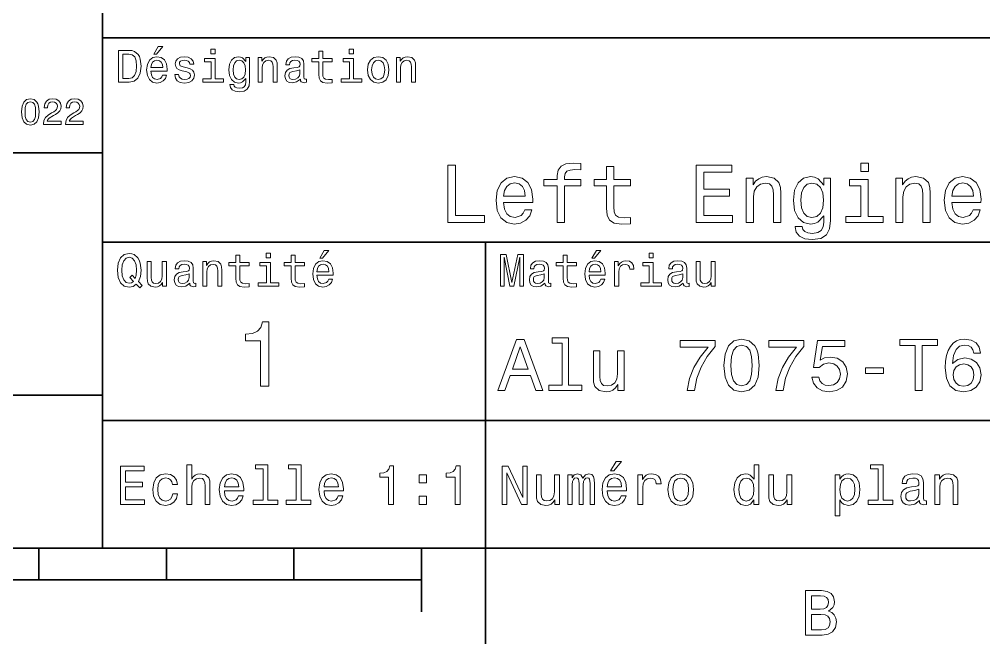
# Model space of a CAD drawing. Extents: x 0 to 420, y 0 to 297.
# Drawn here: x 278.5 to 354.1, y 2.5 to 51.5 of the extents above; entities that cross this region are included whole.
import ezdxf

# ---------------------------------------------------------------- set-up
doc = ezdxf.new("R2010")
doc.units = 0

msp = doc.modelspace()

# ---------------------------------------------------------------- linework, layer by layer
at = {"color": 7, "lineweight": 35}
for p, q in [((285, 10), (285, 70)), ((285, 50), (410, 50)), ((220, 41), (285, 41)), ((285, 34), (410, 34)), ((220, 22), (285, 22)), ((285, 20), (410, 20)), ((10, 10), (410, 10)), ((220, 10), (410, 10)), ((110, 7.5), (310, 7.5))]:
    msp.add_line(p, q, dxfattribs=at)
at = {"color": 7, "lineweight": 35, "ltscale": 0.35}
msp.add_line((315, 20), (315, 34), dxfattribs=at)
at = {"color": 7, "lineweight": 35, "ltscale": 0.25}
msp.add_line((315, 10), (315, 20), dxfattribs=at)
at = {"color": 7, "lineweight": 35, "ltscale": 0.0625}
for p, q in [((280, 10), (280, 7.5)), ((290, 10), (290, 7.5)), ((300, 10), (300, 7.5))]:
    msp.add_line(p, q, dxfattribs=at)
at = {"color": 7, "lineweight": 35, "ltscale": 0.125}
msp.add_line((310, 10), (310, 5), dxfattribs=at)
at = {"color": 7, "lineweight": 35, "ltscale": 0.1875}
msp.add_line((315, 10), (315, 2.5), dxfattribs=at)
at = {"color": 7, "lineweight": 13}
for points in [[(289.004333, 48.728386), (289.216858, 48.728386), (289.71759, 49.340778), (289.364563, 49.340778)], [(287.080688, 49.030979), (286.248566, 49.030979), (286.248566, 46.530979), (287.080688, 46.530979), (287.473328, 46.610229), (287.765137, 46.851585), (287.945251, 47.244236), (288.010101, 47.780979), (287.952454, 48.328529), (287.880402, 48.544666), (287.779541, 48.717579), (287.487762, 48.951729), (287.296844, 49.009365)], [(287.055481, 48.731987), (287.329254, 48.677952), (287.516571, 48.512245), (287.628235, 48.216858), (287.664276, 47.780979), (287.624634, 47.359509), (287.51297, 47.064121), (287.322052, 46.887608), (287.055481, 46.829971), (286.583588, 46.829971), (286.583588, 48.731987)], [(288.784576, 47.406338), (290.052582, 47.406338), (290.056183, 47.554035), (289.998566, 47.9683), (289.840057, 48.278099), (289.587891, 48.465416), (289.252869, 48.533859), (288.925079, 48.461815), (288.672913, 48.260086), (288.510803, 47.932278), (288.453156, 47.5), (288.507202, 47.056915), (288.669312, 46.732708), (288.917877, 46.530979), (289.242065, 46.462536), (289.523041, 46.509365), (289.753601, 46.631844), (289.922913, 46.826366), (290.020172, 47.085735), (289.706787, 47.085735), (289.641937, 46.941643), (289.548279, 46.833572), (289.281708, 46.747116), (289.076355, 46.786743), (288.921478, 46.912823), (288.820618, 47.118156), (288.784576, 47.395531)], [(291.623199, 47.658501), (291.317017, 47.730545), (291.090057, 47.8134), (291.014404, 47.982708), (291.036011, 48.101585), (291.111664, 48.188038), (291.234161, 48.242073), (291.410675, 48.263687), (291.579956, 48.242073), (291.713257, 48.177231), (291.799713, 48.079971), (291.835724, 47.950287), (292.145538, 47.950287), (292.145538, 47.957493), (292.091492, 48.191643), (291.943817, 48.375359), (291.713257, 48.490635), (291.410675, 48.533859), (291.104462, 48.490635), (290.881134, 48.371758), (290.740631, 48.195244), (290.697418, 47.971901), (290.729828, 47.755764), (290.830688, 47.604465), (290.996399, 47.496399), (291.237762, 47.42075), (291.59079, 47.334293), (291.806915, 47.244236), (291.864563, 47.172188), (291.886169, 47.064121), (291.85376, 46.930836), (291.767303, 46.829971), (291.626801, 46.765129), (291.439484, 46.743515), (291.241364, 46.765129), (291.09726, 46.840778), (291, 46.963257), (290.960388, 47.132565), (290.654175, 47.132565), (290.70462, 46.844379), (290.852295, 46.635445), (291.086456, 46.509365), (291.410675, 46.462536), (291.749268, 46.509365), (291.997833, 46.635445), (292.149139, 46.837173), (292.203156, 47.100143), (292.163544, 47.327087), (292.05188, 47.481987), (291.868164, 47.582851)], [(293.813416, 46.79755), (293.813416, 48.400574), (292.999268, 48.400574), (292.999268, 48.130402), (293.496399, 48.130402), (293.496399, 46.79755), (292.847992, 46.79755), (292.847992, 46.530979), (294.469025, 46.530979), (294.469025, 46.79755)], [(293.824219, 49.117435), (293.489197, 49.117435), (293.489197, 48.757202), (293.824219, 48.757202)], [(296.518738, 46.617435), (296.518738, 48.465416), (296.216125, 48.465416), (296.216125, 48.152016), (295.96759, 48.4366), (295.816284, 48.508644), (295.646973, 48.533859), (295.34079, 48.461815), (295.103027, 48.260086), (294.94812, 47.935879), (294.894104, 47.5), (294.94812, 47.060516), (295.103027, 46.736309), (295.34079, 46.530979), (295.646973, 46.462536), (295.819885, 46.487751), (295.963989, 46.552593), (296.216125, 46.826366), (296.216125, 46.552593), (296.187317, 46.336456), (296.108063, 46.181557), (295.956787, 46.091499), (295.729828, 46.059078), (295.531708, 46.080692), (295.391205, 46.134727), (295.30835, 46.228386), (295.283142, 46.354465), (294.976959, 46.354465), (294.976959, 46.340057), (295.023773, 46.109509), (295.167877, 45.9366), (295.398407, 45.824928), (295.711823, 45.785301), (296.086456, 45.839336), (296.335022, 45.990635), (296.475494, 46.253601)], [(297.181549, 46.530979), (297.498566, 46.530979), (297.498566, 47.647694), (297.530975, 47.903458), (297.635437, 48.090778), (297.797546, 48.206051), (298.013702, 48.249279), (298.186584, 48.213257), (298.294678, 48.115993), (298.348694, 47.953888), (298.366699, 47.737751), (298.366699, 46.530979), (298.683716, 46.530979), (298.683716, 47.802593), (298.669312, 48.058357), (298.604462, 48.270893), (298.391937, 48.465416), (298.060516, 48.533859), (297.876801, 48.508644), (297.721893, 48.440201), (297.588623, 48.324928), (297.484161, 48.170029), (297.484161, 48.465416), (297.181549, 48.465416)], [(300.499268, 46.783142), (300.499268, 46.772335), (300.517303, 46.649857), (300.57132, 46.5634), (300.798279, 46.494957), (300.974792, 46.523773), (300.974792, 46.76873), (300.899139, 46.757923), (300.798279, 46.804756), (300.780273, 46.948845), (300.780273, 47.950287), (300.73703, 48.206051), (300.610962, 48.386166), (300.391205, 48.494236), (300.081421, 48.533859), (299.778809, 48.490635), (299.555481, 48.368156), (299.414978, 48.177231), (299.368164, 47.925072), (299.368164, 47.903458), (299.65274, 47.903458), (299.677948, 48.054756), (299.757202, 48.162823), (299.886902, 48.227665), (300.070618, 48.25288), (300.247131, 48.234871), (300.373199, 48.180836), (300.448853, 48.087173), (300.47406, 47.957493), (300.459656, 47.806194), (300.402008, 47.730545), (300.257935, 47.694523), (299.987762, 47.665707), (299.677948, 47.600864), (299.458221, 47.485592), (299.328522, 47.305473), (299.28891, 47.038906), (299.324921, 46.801151), (299.436584, 46.624638), (299.616699, 46.512966), (299.865265, 46.473343), (300.200287, 46.548992)], [(301.943817, 48.130402), (301.943817, 47.161381), (301.965424, 46.84798), (302.066284, 46.631844), (302.268005, 46.505764), (302.610229, 46.462536), (302.984863, 46.480545), (302.984863, 46.754322), (302.71109, 46.732708), (302.462524, 46.761528), (302.329254, 46.851585), (302.271606, 47.00288), (302.260803, 47.215416), (302.260803, 48.130402), (302.984863, 48.130402), (302.984863, 48.400574), (302.260803, 48.400574), (302.260803, 48.966137), (301.943817, 48.966137), (301.943817, 48.400574), (301.39624, 48.400574), (301.39624, 48.130402)], [(304.656342, 46.79755), (304.656342, 48.400574), (303.842224, 48.400574), (303.842224, 48.130402), (304.339325, 48.130402), (304.339325, 46.79755), (303.690918, 46.79755), (303.690918, 46.530979), (305.311951, 46.530979), (305.311951, 46.79755)], [(304.667145, 49.117435), (304.332123, 49.117435), (304.332123, 48.757202), (304.667145, 48.757202)], [(305.762238, 47.496399), (305.819885, 47.056915), (305.985596, 46.732708), (306.248566, 46.530979), (306.601593, 46.462536), (306.951019, 46.530979), (307.213989, 46.729107), (307.3797, 47.053314), (307.440918, 47.496399), (307.3797, 47.935879), (307.213989, 48.263687), (306.951019, 48.461815), (306.601593, 48.533859), (306.248566, 48.461815), (305.985596, 48.260086), (305.819885, 47.935879)], [(308.024506, 46.530979), (308.341492, 46.530979), (308.341492, 47.647694), (308.373932, 47.903458), (308.478394, 48.090778), (308.640503, 48.206051), (308.856628, 48.249279), (309.029541, 48.213257), (309.137604, 48.115993), (309.19165, 47.953888), (309.209656, 47.737751), (309.209656, 46.530979), (309.526672, 46.530979), (309.526672, 47.802593), (309.512238, 48.058357), (309.447418, 48.270893), (309.234863, 48.465416), (308.903473, 48.533859), (308.719727, 48.508644), (308.56485, 48.440201), (308.431549, 48.324928), (308.327087, 48.170029), (308.327087, 48.465416), (308.024506, 48.465416)], [(288.784576, 47.672909), (288.824219, 47.921471), (288.921478, 48.105186), (289.069153, 48.216858), (289.263702, 48.256485), (289.45462, 48.216858), (289.602295, 48.105186), (289.692352, 47.921471), (289.724792, 47.672909)], [(295.221893, 47.5), (295.254333, 47.820606), (295.351593, 48.058357), (295.502869, 48.198845), (295.70462, 48.249279), (295.917145, 48.198845), (296.075653, 48.058357), (296.172913, 47.820606), (296.208923, 47.5), (296.172913, 47.172188), (296.075653, 46.938038), (295.917145, 46.793949), (295.70462, 46.747116), (295.502869, 46.793949), (295.351593, 46.938038), (295.254333, 47.175793)], [(306.086456, 47.5), (306.118866, 47.824207), (306.219727, 48.058357), (306.381836, 48.20245), (306.601593, 48.25288), (306.817719, 48.20245), (306.979828, 48.061958), (307.080688, 47.824207), (307.11673, 47.5), (307.080688, 47.172188), (306.979828, 46.934437), (306.817719, 46.790344), (306.601593, 46.743515), (306.381836, 46.790344), (306.219727, 46.934437), (306.118866, 47.172188)], [(300.463257, 47.208214), (300.420044, 47.020893), (300.304749, 46.876801), (300.131836, 46.783142), (299.919312, 46.750721), (299.78241, 46.76873), (299.68515, 46.826366), (299.623932, 46.927231), (299.605896, 47.067722), (299.620331, 47.193802), (299.677948, 47.283859), (299.908508, 47.384727), (300.200287, 47.427952), (300.463257, 47.514408)], [(278.64267, 44.201729), (278.685883, 43.749279), (278.82132, 43.426514), (279.037476, 43.230549), (279.337189, 43.167149), (279.634003, 43.230549), (279.850159, 43.426514), (279.982727, 43.749279), (280.028809, 44.201729), (279.982727, 44.651299), (279.927948, 44.829971), (279.850159, 44.976948), (279.634003, 45.172913), (279.337189, 45.239193), (279.037476, 45.172913), (278.82132, 44.974064), (278.685883, 44.651299)], [(278.919312, 44.201729), (278.942383, 44.550434), (279.014404, 44.801155), (279.144104, 44.948128), (279.337189, 45), (279.527374, 44.948128), (279.657074, 44.801155), (279.729126, 44.550434), (279.752167, 44.201729), (279.729126, 43.850143), (279.657074, 43.599426), (279.527374, 43.45245), (279.337189, 43.403458), (279.144104, 43.45245), (279.014404, 43.599426), (278.942383, 43.850143)], [(280.368866, 43.224785), (281.74353, 43.224785), (281.74353, 43.472622), (280.657074, 43.472622), (280.71759, 43.60807), (280.82132, 43.720463), (281.141205, 43.925072), (281.311249, 44.011528), (281.501434, 44.135448), (281.636902, 44.279541), (281.714691, 44.44957), (281.74353, 44.642651), (281.694519, 44.884727), (281.559082, 45.074928), (281.351593, 45.195965), (281.083588, 45.239193), (280.806915, 45.190201), (280.596558, 45.054756), (280.46109, 44.838619), (280.414978, 44.553314), (280.414978, 44.51297), (280.677246, 44.51297), (280.677246, 44.536022), (280.703186, 44.731991), (280.780975, 44.876083), (280.904907, 44.9683), (281.069153, 45), (281.236328, 44.971184), (281.360229, 44.899136), (281.440918, 44.786743), (281.469757, 44.645535), (281.449585, 44.51297), (281.394806, 44.400578), (281.302612, 44.302593), (281.175781, 44.216141), (281.005768, 44.12392), (280.723358, 43.945248), (280.524506, 43.755043), (280.406342, 43.524498), (280.368866, 43.233429)], [(282.10376, 43.224785), (283.478394, 43.224785), (283.478394, 43.472622), (282.391937, 43.472622), (282.452454, 43.60807), (282.556213, 43.720463), (282.876099, 43.925072), (283.046112, 44.011528), (283.236328, 44.135448), (283.371765, 44.279541), (283.449585, 44.44957), (283.478394, 44.642651), (283.429382, 44.884727), (283.293945, 45.074928), (283.086456, 45.195965), (282.818451, 45.239193), (282.541779, 45.190201), (282.331421, 45.054756), (282.195984, 44.838619), (282.149872, 44.553314), (282.149872, 44.51297), (282.412109, 44.51297), (282.412109, 44.536022), (282.438049, 44.731991), (282.515869, 44.876083), (282.639771, 44.9683), (282.804047, 45), (282.971191, 44.971184), (283.095093, 44.899136), (283.175781, 44.786743), (283.20462, 44.645535), (283.184448, 44.51297), (283.1297, 44.400578), (283.037476, 44.302593), (282.910675, 44.216141), (282.740631, 44.12392), (282.458221, 43.945248), (282.259369, 43.755043), (282.141205, 43.524498), (282.10376, 43.233429)], [(320.624634, 38.409222), (320.624634, 35.530258), (321.195251, 35.530258), (321.195251, 38.409222), (322.492065, 38.409222), (322.492065, 38.895531), (321.195251, 38.895531), (321.195251, 39.109509), (321.240631, 39.368874), (321.389771, 39.543945), (321.642639, 39.647694), (322.005768, 39.6866), (322.492065, 39.66066), (322.492065, 40.153458), (321.876068, 40.185879), (321.318451, 40.127522), (320.929382, 39.95245), (320.695953, 39.647694), (320.624634, 39.213257), (320.624634, 38.895531), (319.580688, 38.895531), (319.580688, 38.409222)], [(345.018005, 40.185879), (344.414978, 40.185879), (344.414978, 39.537464), (345.018005, 39.537464)], [(312.052582, 35.530258), (314.944519, 35.530258), (314.944519, 36.074928), (312.649139, 36.074928), (312.649139, 40.030258), (312.052582, 40.030258)], [(324.502167, 38.409222), (324.502167, 36.664986), (324.541077, 36.100864), (324.722626, 35.711815), (325.085724, 35.484871), (325.701721, 35.407059), (326.376068, 35.43948), (326.376068, 35.932274), (325.88327, 35.893372), (325.435883, 35.945244), (325.195953, 36.107349), (325.092224, 36.379681), (325.072754, 36.762245), (325.072754, 38.409222), (326.376068, 38.409222), (326.376068, 38.895531), (325.072754, 38.895531), (325.072754, 39.913544), (324.502167, 39.913544), (324.502167, 38.895531), (323.516571, 38.895531), (323.516571, 38.409222)], [(331.524506, 35.530258), (334.377533, 35.530258), (334.377533, 36.074928), (332.121033, 36.074928), (332.121033, 37.598701), (334.131134, 37.598701), (334.131134, 38.136887), (332.121033, 38.136887), (332.121033, 39.485588), (334.325653, 39.485588), (334.325653, 40.030258), (331.524506, 40.030258)], [(316.429382, 37.105907), (318.711823, 37.105907), (318.718292, 37.371758), (318.614563, 38.117435), (318.329254, 38.675072), (317.875366, 39.012245), (317.272339, 39.135445), (316.682281, 39.005764), (316.228394, 38.642651), (315.936584, 38.052593), (315.832855, 37.274494), (315.930115, 36.476944), (316.221893, 35.893372), (316.669312, 35.530258), (317.252869, 35.407059), (317.758636, 35.491352), (318.173615, 35.711815), (318.478394, 36.061958), (318.653442, 36.528816), (318.089325, 36.528816), (317.972626, 36.269451), (317.804047, 36.074928), (317.324219, 35.919308), (316.95462, 35.990631), (316.675781, 36.217579), (316.494232, 36.587173), (316.429382, 37.086452)], [(316.429382, 37.585735), (316.500732, 38.033138), (316.675781, 38.363831), (316.94165, 38.564842), (317.291779, 38.636166), (317.635437, 38.564842), (317.901306, 38.363831), (318.063385, 38.033138), (318.121765, 37.585735)], [(335.447418, 35.530258), (336.018005, 35.530258), (336.018005, 37.540344), (336.076355, 38.000721), (336.264404, 38.337894), (336.556183, 38.545387), (336.945251, 38.623199), (337.25647, 38.558357), (337.451019, 38.383286), (337.548279, 38.091499), (337.580688, 37.70245), (337.580688, 35.530258), (338.151306, 35.530258), (338.151306, 37.819164), (338.125366, 38.279537), (338.008636, 38.662102), (337.626068, 39.012245), (337.029541, 39.135445), (336.698853, 39.090057), (336.420013, 38.966858), (336.180115, 38.759365), (335.992065, 38.480545), (335.992065, 39.012245), (335.447418, 39.012245)], [(342.061249, 35.685879), (342.061249, 39.012245), (341.516571, 39.012245), (341.516571, 38.448124), (341.069153, 38.960373), (340.796814, 39.090057), (340.492065, 39.135445), (339.940918, 39.005764), (339.51297, 38.642651), (339.234161, 38.059078), (339.136871, 37.274494), (339.234161, 36.483429), (339.51297, 35.899857), (339.940918, 35.530258), (340.492065, 35.407059), (340.803314, 35.45245), (341.062683, 35.569164), (341.516571, 36.061958), (341.516571, 35.569164), (341.464691, 35.180115), (341.322052, 34.901295), (341.049713, 34.739193), (340.641205, 34.680836), (340.284576, 34.719738), (340.031708, 34.817001), (339.882568, 34.985588), (339.837158, 35.212536), (339.286011, 35.212536), (339.286011, 35.1866), (339.3703, 34.771614), (339.629669, 34.460373), (340.044678, 34.259365), (340.608795, 34.188038), (341.283142, 34.285301), (341.73053, 34.557636), (341.983429, 35.030979)], [(339.726929, 37.274494), (339.785309, 37.851585), (339.960388, 38.279537), (340.232697, 38.532421), (340.595825, 38.623199), (340.978394, 38.532421), (341.263672, 38.279537), (341.438751, 37.851585), (341.503601, 37.274494), (341.438751, 36.684437), (341.263672, 36.262966), (340.978394, 36.003601), (340.595825, 35.919308), (340.232697, 36.003601), (339.960388, 36.262966), (339.785309, 36.690922)], [(344.998566, 36.010086), (344.998566, 38.895531), (343.533142, 38.895531), (343.533142, 38.409222), (344.427948, 38.409222), (344.427948, 36.010086), (343.260803, 36.010086), (343.260803, 35.530258), (346.17868, 35.530258), (346.17868, 36.010086)], [(347.157776, 35.530258), (347.728394, 35.530258), (347.728394, 37.540344), (347.786743, 38.000721), (347.974792, 38.337894), (348.266571, 38.545387), (348.655609, 38.623199), (348.966858, 38.558357), (349.161377, 38.383286), (349.258636, 38.091499), (349.291077, 37.70245), (349.291077, 35.530258), (349.861664, 35.530258), (349.861664, 37.819164), (349.835724, 38.279537), (349.719025, 38.662102), (349.336456, 39.012245), (348.739899, 39.135445), (348.40921, 39.090057), (348.130402, 38.966858), (347.890503, 38.759365), (347.702454, 38.480545), (347.702454, 39.012245), (347.157776, 39.012245)], [(351.560516, 37.105907), (353.842926, 37.105907), (353.849426, 37.371758), (353.745667, 38.117435), (353.460358, 38.675072), (353.00647, 39.012245), (352.403442, 39.135445), (351.813385, 39.005764), (351.359497, 38.642651), (351.067719, 38.052593), (350.963989, 37.274494), (351.061218, 36.476944), (351.353027, 35.893372), (351.800415, 35.530258), (352.384003, 35.407059), (352.889771, 35.491352), (353.304749, 35.711815), (353.609497, 36.061958), (353.784576, 36.528816), (353.220459, 36.528816), (353.103729, 36.269451), (352.93515, 36.074928), (352.455322, 35.919308), (352.085724, 35.990631), (351.806915, 36.217579), (351.625366, 36.587173), (351.560516, 37.086452)], [(351.560516, 37.585735), (351.631836, 38.033138), (351.806915, 38.363831), (352.072754, 38.564842), (352.422913, 38.636166), (352.766571, 38.564842), (353.03241, 38.363831), (353.194519, 38.033138), (353.252869, 37.585735)], [(302.015839, 32.728386), (302.228394, 32.728386), (302.729095, 33.340778), (302.376068, 33.340778)], [(323.341492, 32.728386), (323.554047, 32.728386), (324.054749, 33.340778), (323.701721, 33.340778)], [(287.642639, 30.685879), (287.916412, 30.401297), (288.107361, 30.592218), (287.811951, 30.894812), (287.963257, 31.305475), (288.010101, 31.780979), (287.94165, 32.339336), (287.862396, 32.56628), (287.757935, 32.753601), (287.462524, 33.009365), (287.28241, 33.074207), (287.08429, 33.099422), (286.702454, 33.009365), (286.410675, 32.757202), (286.223358, 32.342937), (286.158508, 31.780979), (286.223358, 31.219019), (286.407074, 30.804754), (286.698853, 30.54899), (287.08429, 30.462536), (287.397705, 30.520172)], [(287.41571, 30.916426), (287.260803, 30.801151), (287.08429, 30.765129), (286.850159, 30.829971), (286.666412, 31.024494), (286.543945, 31.341497), (286.504333, 31.780979), (286.543945, 32.216858), (286.662811, 32.537464), (286.846527, 32.731987), (287.08429, 32.80043), (287.318451, 32.731987), (287.502167, 32.533859), (287.621033, 32.213257), (287.664276, 31.780979), (287.631836, 31.40634), (287.563416, 31.150576), (287.329254, 31.395533), (287.134735, 31.211815)], [(291.824921, 30.78314), (291.824921, 30.772333), (291.842926, 30.649855), (291.896973, 30.5634), (292.123932, 30.494957), (292.300446, 30.523775), (292.300446, 30.768732), (292.224792, 30.757925), (292.123932, 30.804754), (292.105896, 30.948847), (292.105896, 31.950287), (292.062683, 32.206051), (291.936584, 32.386166), (291.716858, 32.494236), (291.407074, 32.533859), (291.104462, 32.490635), (290.881134, 32.368156), (290.740631, 32.177231), (290.693817, 31.925072), (290.693817, 31.903458), (290.978394, 31.903458), (291.003601, 32.054756), (291.082855, 32.162823), (291.212524, 32.227665), (291.39624, 32.25288), (291.572754, 32.234871), (291.698853, 32.180836), (291.774506, 32.087173), (291.799713, 31.957493), (291.785309, 31.806194), (291.727661, 31.730547), (291.583588, 31.694523), (291.313416, 31.665705), (291.003601, 31.600864), (290.783875, 31.48559), (290.654175, 31.305475), (290.614563, 31.038904), (290.650574, 30.801151), (290.762238, 30.62464), (290.942352, 30.512968), (291.190918, 30.473343), (291.52594, 30.54899)], [(292.844391, 30.530979), (293.161377, 30.530979), (293.161377, 31.647694), (293.193817, 31.903458), (293.298279, 32.090778), (293.460388, 32.206051), (293.676514, 32.249279), (293.849426, 32.213257), (293.957489, 32.115993), (294.011536, 31.95389), (294.029541, 31.737751), (294.029541, 30.530979), (294.346558, 30.530979), (294.346558, 31.802593), (294.332123, 32.058357), (294.267303, 32.270893), (294.054749, 32.465416), (293.723358, 32.533859), (293.539612, 32.508644), (293.384735, 32.440201), (293.251434, 32.324928), (293.146973, 32.170029), (293.146973, 32.465416), (292.844391, 32.465416)], [(295.438049, 32.130402), (295.438049, 31.161383), (295.459656, 30.847982), (295.560516, 30.631844), (295.762238, 30.505762), (296.104462, 30.462536), (296.479095, 30.480547), (296.479095, 30.754322), (296.205322, 30.732708), (295.956787, 30.761526), (295.823486, 30.851583), (295.765839, 31.002882), (295.755035, 31.215418), (295.755035, 32.130402), (296.479095, 32.130402), (296.479095, 32.400574), (295.755035, 32.400574), (295.755035, 32.966137), (295.438049, 32.966137), (295.438049, 32.400574), (294.890503, 32.400574), (294.890503, 32.130402)], [(298.161377, 33.117435), (297.826355, 33.117435), (297.826355, 32.757202), (298.161377, 32.757202)], [(299.775208, 32.130402), (299.775208, 31.161383), (299.796814, 30.847982), (299.897705, 30.631844), (300.099426, 30.505762), (300.44165, 30.462536), (300.816284, 30.480547), (300.816284, 30.754322), (300.542511, 30.732708), (300.293945, 30.761526), (300.160675, 30.851583), (300.103027, 31.002882), (300.092224, 31.215418), (300.092224, 32.130402), (300.816284, 32.130402), (300.816284, 32.400574), (300.092224, 32.400574), (300.092224, 32.966137), (299.775208, 32.966137), (299.775208, 32.400574), (299.227661, 32.400574), (299.227661, 32.130402)], [(301.796112, 31.40634), (303.064117, 31.40634), (303.067719, 31.554033), (303.010071, 31.9683), (302.851593, 32.278099), (302.599426, 32.465416), (302.264404, 32.533859), (301.936584, 32.461815), (301.684448, 32.260086), (301.522339, 31.932276), (301.464691, 31.5), (301.518738, 31.056915), (301.680847, 30.732708), (301.929382, 30.530979), (302.253601, 30.462536), (302.534576, 30.509365), (302.765137, 30.631844), (302.934448, 30.826368), (303.031708, 31.085733), (302.718292, 31.085733), (302.653442, 30.941643), (302.559784, 30.833572), (302.293213, 30.747118), (302.087891, 30.786743), (301.932983, 30.912823), (301.832123, 31.118155), (301.796112, 31.395533)], [(316.183716, 30.530979), (316.46109, 30.530979), (316.46109, 32.80043), (316.929382, 30.530979), (317.239197, 30.530979), (317.703888, 32.80043), (317.703888, 30.530979), (317.984863, 30.530979), (317.984863, 33.030979), (317.54538, 33.030979), (317.08429, 30.826368), (316.626801, 33.030979), (316.183716, 33.030979)], [(319.656342, 30.78314), (319.656342, 30.772333), (319.674347, 30.649855), (319.728394, 30.5634), (319.955322, 30.494957), (320.131836, 30.523775), (320.131836, 30.768732), (320.056183, 30.757925), (319.955322, 30.804754), (319.937317, 30.948847), (319.937317, 31.950287), (319.894104, 32.206051), (319.768005, 32.386166), (319.548279, 32.494236), (319.238464, 32.533859), (318.935883, 32.490635), (318.712524, 32.368156), (318.572052, 32.177231), (318.525208, 31.925072), (318.525208, 31.903458), (318.809784, 31.903458), (318.835022, 32.054756), (318.914276, 32.162823), (319.043945, 32.227665), (319.227661, 32.25288), (319.404175, 32.234871), (319.530273, 32.180836), (319.605896, 32.087173), (319.631134, 31.957493), (319.61673, 31.806194), (319.559082, 31.730547), (319.414978, 31.694523), (319.144806, 31.665705), (318.835022, 31.600864), (318.615265, 31.48559), (318.485596, 31.305475), (318.445953, 31.038904), (318.481995, 30.801151), (318.593658, 30.62464), (318.773773, 30.512968), (319.022339, 30.473343), (319.357361, 30.54899)], [(321.100861, 32.130402), (321.100861, 31.161383), (321.122467, 30.847982), (321.223328, 30.631844), (321.425079, 30.505762), (321.767303, 30.462536), (322.141937, 30.480547), (322.141937, 30.754322), (321.868164, 30.732708), (321.619598, 30.761526), (321.486298, 30.851583), (321.42868, 31.002882), (321.417877, 31.215418), (321.417877, 32.130402), (322.141937, 32.130402), (322.141937, 32.400574), (321.417877, 32.400574), (321.417877, 32.966137), (321.100861, 32.966137), (321.100861, 32.400574), (320.553314, 32.400574), (320.553314, 32.130402)], [(323.121765, 31.40634), (324.389771, 31.40634), (324.393372, 31.554033), (324.335724, 31.9683), (324.177246, 32.278099), (323.925079, 32.465416), (323.590057, 32.533859), (323.262238, 32.461815), (323.010101, 32.260086), (322.847992, 31.932276), (322.790344, 31.5), (322.844391, 31.056915), (323.00647, 30.732708), (323.255035, 30.530979), (323.579254, 30.462536), (323.860229, 30.509365), (324.09079, 30.631844), (324.260101, 30.826368), (324.357361, 31.085733), (324.043945, 31.085733), (323.979095, 30.941643), (323.885437, 30.833572), (323.618866, 30.747118), (323.413544, 30.786743), (323.258636, 30.912823), (323.157776, 31.118155), (323.121765, 31.395533)], [(325.131836, 30.530979), (325.448853, 30.530979), (325.448853, 31.636887), (325.481262, 31.903458), (325.578522, 32.094379), (325.73703, 32.209652), (325.949554, 32.249279), (326.108063, 32.224064), (326.226959, 32.152016), (326.298981, 32.029537), (326.324219, 31.863832), (326.644806, 31.863832), (326.601593, 32.155621), (326.482697, 32.364552), (326.284576, 32.490635), (326.014404, 32.533859), (325.830688, 32.505043), (325.67218, 32.432995), (325.531708, 32.310516), (325.420044, 32.144814), (325.420044, 32.465416), (325.131836, 32.465416)], [(328.161377, 33.117435), (327.826355, 33.117435), (327.826355, 32.757202), (328.161377, 32.757202)], [(330.499268, 30.78314), (330.499268, 30.772333), (330.517303, 30.649855), (330.57132, 30.5634), (330.798279, 30.494957), (330.974792, 30.523775), (330.974792, 30.768732), (330.899139, 30.757925), (330.798279, 30.804754), (330.780273, 30.948847), (330.780273, 31.950287), (330.73703, 32.206051), (330.610962, 32.386166), (330.391205, 32.494236), (330.081421, 32.533859), (329.778809, 32.490635), (329.555481, 32.368156), (329.414978, 32.177231), (329.368164, 31.925072), (329.368164, 31.903458), (329.65274, 31.903458), (329.677948, 32.054756), (329.757202, 32.162823), (329.886902, 32.227665), (330.070618, 32.25288), (330.247131, 32.234871), (330.373199, 32.180836), (330.448853, 32.087173), (330.47406, 31.957493), (330.459656, 31.806194), (330.402008, 31.730547), (330.257935, 31.694523), (329.987762, 31.665705), (329.677948, 31.600864), (329.458221, 31.48559), (329.328522, 31.305475), (329.28891, 31.038904), (329.324921, 30.801151), (329.436584, 30.62464), (329.616699, 30.512968), (329.865265, 30.473343), (330.200287, 30.54899)], [(289.998566, 32.465416), (289.681549, 32.465416), (289.681549, 31.348703), (289.645538, 31.089336), (289.541077, 30.902016), (289.378967, 30.786743), (289.166412, 30.750719), (288.997131, 30.779539), (288.889038, 30.865993), (288.82782, 31.013687), (288.813416, 31.222622), (288.813416, 32.465416), (288.496399, 32.465416), (288.496399, 31.193804), (288.507202, 30.93804), (288.575653, 30.725504), (288.784576, 30.530979), (289.119598, 30.462536), (289.299713, 30.487751), (289.45462, 30.552593), (289.587891, 30.664265), (289.695953, 30.826368), (289.695953, 30.530979), (289.998566, 30.530979)], [(298.150574, 30.79755), (298.150574, 32.400574), (297.336456, 32.400574), (297.336456, 32.130402), (297.833588, 32.130402), (297.833588, 30.79755), (297.18515, 30.79755), (297.18515, 30.530979), (298.806183, 30.530979), (298.806183, 30.79755)], [(301.796112, 31.672911), (301.835724, 31.921469), (301.932983, 32.105186), (302.080688, 32.216858), (302.275208, 32.256485), (302.466125, 32.216858), (302.613831, 32.105186), (302.703888, 31.921469), (302.736298, 31.672911)], [(323.121765, 31.672911), (323.161377, 31.921469), (323.258636, 32.105186), (323.406342, 32.216858), (323.600861, 32.256485), (323.791779, 32.216858), (323.939484, 32.105186), (324.029541, 31.921469), (324.061951, 31.672911)], [(328.150574, 30.79755), (328.150574, 32.400574), (327.336456, 32.400574), (327.336456, 32.130402), (327.833588, 32.130402), (327.833588, 30.79755), (327.18515, 30.79755), (327.18515, 30.530979), (328.806183, 30.530979), (328.806183, 30.79755)], [(333.010071, 32.465416), (332.693085, 32.465416), (332.693085, 31.348703), (332.657074, 31.089336), (332.552582, 30.902016), (332.390503, 30.786743), (332.177948, 30.750719), (332.008636, 30.779539), (331.900574, 30.865993), (331.839325, 31.013687), (331.824921, 31.222622), (331.824921, 32.465416), (331.507935, 32.465416), (331.507935, 31.193804), (331.518738, 30.93804), (331.587189, 30.725504), (331.796112, 30.530979), (332.131134, 30.462536), (332.311249, 30.487751), (332.466125, 30.552593), (332.599426, 30.664265), (332.707489, 30.826368), (332.707489, 30.530979), (333.010071, 30.530979)], [(291.78891, 31.208212), (291.745667, 31.020893), (291.630402, 30.876801), (291.457489, 30.78314), (291.244965, 30.750719), (291.108063, 30.768732), (291.010803, 30.826368), (290.949554, 30.927233), (290.931549, 31.067722), (290.945953, 31.193804), (291.003601, 31.283861), (291.234161, 31.384726), (291.52594, 31.427954), (291.78891, 31.514408)], [(319.620331, 31.208212), (319.577087, 31.020893), (319.461823, 30.876801), (319.28891, 30.78314), (319.076355, 30.750719), (318.939484, 30.768732), (318.842224, 30.826368), (318.780975, 30.927233), (318.76297, 31.067722), (318.777374, 31.193804), (318.835022, 31.283861), (319.065552, 31.384726), (319.357361, 31.427954), (319.620331, 31.514408)], [(330.463257, 31.208212), (330.420044, 31.020893), (330.304749, 30.876801), (330.131836, 30.78314), (329.919312, 30.750719), (329.78241, 30.768732), (329.68515, 30.826368), (329.623932, 30.927233), (329.605896, 31.067722), (329.620331, 31.193804), (329.677948, 31.283861), (329.908508, 31.384726), (330.200287, 31.427954), (330.463257, 31.514408)], [(297.370331, 22.700289), (298.02594, 22.700289), (298.02594, 27.736313), (297.536041, 27.736313), (297.406342, 27.296831), (297.146973, 27.001442), (296.750732, 26.828531), (296.203186, 26.770893), (296.203186, 26.259367), (297.370331, 26.259367)], [(321.020172, 26.072046), (321.020172, 22.786745), (319.976959, 22.786745), (319.976959, 22.360231), (322.56485, 22.360231), (322.56485, 22.786745), (321.527374, 22.786745), (321.527374, 26.49856), (320.224792, 26.49856), (320.224792, 26.072046)], [(315.982697, 22.360231), (316.51297, 22.360231), (316.933716, 23.536024), (318.530273, 23.536024), (318.951019, 22.360231), (319.492798, 22.360231), (318.028809, 26.365995), (317.440918, 26.365995)], [(317.118164, 24.025938), (317.734863, 25.789627), (318.351593, 24.025938)], [(330.812683, 22.360231), (331.394806, 22.360231), (331.585022, 23.311239), (331.919312, 24.198849), (332.391937, 25.023056), (333.008636, 25.795389), (333.008636, 26.273777), (330.265137, 26.273777), (330.265137, 25.749281), (332.455322, 25.749281), (331.82132, 24.971182), (331.342926, 24.158503), (331.008636, 23.293949)], [(333.694519, 24.314121), (333.780975, 23.409224), (334.05188, 22.763689), (334.484161, 22.371759), (335.083588, 22.244957), (335.677246, 22.371759), (336.109497, 22.763689), (336.374634, 23.409224), (336.466858, 24.314121), (336.374634, 25.213257), (336.265137, 25.570606), (336.109497, 25.864553), (335.677246, 26.256485), (335.083588, 26.38905), (334.484161, 26.256485), (334.05188, 25.858791), (333.780975, 25.213257)], [(334.247833, 24.314121), (334.293945, 25.011528), (334.438049, 25.51297), (334.697418, 25.806917), (335.083588, 25.910664), (335.463989, 25.806917), (335.723328, 25.51297), (335.867432, 25.011528), (335.913544, 24.314121), (335.867432, 23.610952), (335.723328, 23.10951), (335.463989, 22.815563), (335.083588, 22.717581), (334.697418, 22.815563), (334.438049, 23.10951), (334.293945, 23.610952)], [(337.752167, 22.360231), (338.33429, 22.360231), (338.524506, 23.311239), (338.858795, 24.198849), (339.331421, 25.023056), (339.94812, 25.795389), (339.94812, 26.273777), (337.20462, 26.273777), (337.20462, 25.749281), (339.394806, 25.749281), (338.760803, 24.971182), (338.28241, 24.158503), (337.94812, 23.293949)], [(340.593658, 23.40346), (340.720459, 22.930836), (341.002869, 22.56196), (341.417877, 22.331413), (341.94812, 22.244957), (342.530273, 22.348703), (342.985596, 22.631124), (343.273773, 23.080692), (343.38327, 23.657061), (343.285309, 24.193085), (343.008636, 24.613834), (342.576355, 24.884727), (342.017303, 24.98271), (341.585022, 24.913546), (341.250732, 24.723343), (341.412109, 25.801153), (343.164276, 25.801153), (343.164276, 26.273777), (341.02594, 26.273777), (340.708923, 24.152739), (341.170013, 24.152739), (341.504333, 24.423632), (341.930847, 24.521614), (342.299713, 24.458214), (342.582123, 24.273777), (342.760803, 23.991356), (342.824219, 23.628242), (342.760803, 23.265131), (342.576355, 22.98271), (342.293945, 22.804035), (341.930847, 22.740635), (341.625366, 22.780981), (341.389038, 22.913546), (341.216125, 23.121038), (341.129669, 23.40346)], [(348.697388, 22.360231), (349.227661, 22.360231), (349.227661, 25.876081), (350.438049, 25.876081), (350.438049, 26.360231), (347.481262, 26.360231), (347.481262, 25.876081), (348.697388, 25.876081)], [(353.815552, 25.282421), (353.706055, 25.749281), (353.452454, 26.095102), (353.060516, 26.314121), (352.553314, 26.38905), (352.213257, 26.348703), (351.919312, 26.239193), (351.659943, 26.06052), (351.440918, 25.806917), (351.268005, 25.489914), (351.141205, 25.103746), (351.060516, 24.648417), (351.037476, 24.135448), (351.129669, 23.317003), (351.412109, 22.723343), (351.867432, 22.365995), (352.489899, 22.244957), (353.048981, 22.348703), (353.475494, 22.619596), (353.752167, 23.04611), (353.850128, 23.587896), (353.752167, 24.135448), (353.48703, 24.556196), (353.07782, 24.821327), (352.570618, 24.913546), (352.023041, 24.798271), (351.613831, 24.469742), (351.700287, 25.103746), (351.884735, 25.559078), (352.167145, 25.829971), (352.559082, 25.922192), (352.84726, 25.876081), (353.066284, 25.755043), (353.210388, 25.553314), (353.285309, 25.282421)], [(325.867432, 25.455332), (325.360229, 25.455332), (325.360229, 23.668589), (325.302582, 23.253603), (325.135437, 22.953892), (324.876068, 22.769453), (324.536011, 22.711817), (324.265137, 22.757925), (324.092224, 22.896254), (323.994232, 23.132566), (323.971191, 23.46686), (323.971191, 25.455332), (323.463989, 25.455332), (323.463989, 23.42075), (323.481262, 23.011528), (323.59079, 22.671471), (323.925079, 22.360231), (324.46109, 22.250721), (324.749268, 22.291067), (324.997131, 22.394814), (325.210388, 22.573488), (325.383301, 22.832853), (325.383301, 22.360231), (325.867432, 22.360231)], [(353.291077, 23.582134), (353.227661, 23.219021), (353.066284, 22.942364), (352.806915, 22.757925), (352.484131, 22.700289), (352.144104, 22.757925), (351.884735, 22.9366), (351.71759, 23.213257), (351.66571, 23.57637), (351.723328, 23.933718), (351.884735, 24.204613), (352.149841, 24.377522), (352.507202, 24.440924), (352.818451, 24.377522), (353.066284, 24.210375), (353.227661, 23.939482)], [(344.79538, 23.680117), (346.190186, 23.680117), (346.190186, 24.135448), (344.79538, 24.135448)], [(324.809814, 16.065563), (325.06485, 16.065563), (325.66571, 16.800432), (325.242065, 16.800432)], [(286.393372, 13.428675), (288.29538, 13.428675), (288.29538, 13.791787), (286.791077, 13.791787), (286.791077, 14.807637), (288.131134, 14.807637), (288.131134, 15.166427), (286.791077, 15.166427), (286.791077, 16.065563), (288.260803, 16.065563), (288.260803, 16.428675), (286.393372, 16.428675)], [(291.610962, 13.428675), (291.991364, 13.428675), (291.991364, 14.768732), (292.030273, 15.075649), (292.155609, 15.300432), (292.350159, 15.438761), (292.609497, 15.490635), (292.817017, 15.447407), (292.946686, 15.330692), (293.011536, 15.136168), (293.033142, 14.876801), (293.033142, 13.428675), (293.413544, 13.428675), (293.413544, 14.954612), (293.39624, 15.261528), (293.318451, 15.516571), (293.063416, 15.75), (292.66571, 15.832133), (292.449554, 15.801874), (292.263702, 15.719741), (292.108063, 15.590058), (291.991364, 15.412825), (291.991364, 16.532421), (291.610962, 16.532421)], [(297.572052, 16.212536), (297.572052, 13.748559), (296.789612, 13.748559), (296.789612, 13.428675), (298.73056, 13.428675), (298.73056, 13.748559), (297.952454, 13.748559), (297.952454, 16.532421), (296.975494, 16.532421), (296.975494, 16.212536)], [(300.174347, 16.212536), (300.174347, 13.748559), (299.391937, 13.748559), (299.391937, 13.428675), (301.332855, 13.428675), (301.332855, 13.748559), (300.554749, 13.748559), (300.554749, 16.532421), (299.57782, 16.532421), (299.57782, 16.212536)], [(307.416412, 13.428675), (307.809784, 13.428675), (307.809784, 16.450289), (307.515839, 16.450289), (307.438019, 16.1866), (307.28241, 16.009367), (307.044647, 15.905621), (306.716125, 15.871038), (306.716125, 15.564121), (307.416412, 15.564121)], [(312.621033, 13.428675), (313.014404, 13.428675), (313.014404, 16.450289), (312.720459, 16.450289), (312.642639, 16.1866), (312.48703, 16.009367), (312.249268, 15.905621), (311.920746, 15.871038), (311.920746, 15.564121), (312.621033, 15.564121)], [(316.315552, 13.428675), (316.674347, 13.428675), (316.674347, 15.888329), (317.824219, 13.428675), (318.286743, 13.428675), (318.286743, 16.428675), (317.923645, 16.428675), (317.923645, 13.969021), (316.786743, 16.428675), (316.315552, 16.428675)], [(336.048981, 13.787464), (336.048981, 13.428675), (336.429382, 13.428675), (336.429382, 16.532421), (336.053314, 16.532421), (336.053314, 15.395534), (335.763702, 15.724064), (335.586456, 15.801874), (335.383301, 15.832133), (335.015839, 15.745678), (334.73056, 15.503603), (334.544678, 15.114553), (334.479828, 14.591499), (334.544678, 14.068444), (334.73056, 13.675073), (335.015839, 13.428675), (335.383301, 13.346542), (335.586456, 13.376801), (335.768005, 13.454611)], [(345.788177, 16.212536), (345.788177, 13.748559), (345.005768, 13.748559), (345.005768, 13.428675), (346.946686, 13.428675), (346.946686, 13.748559), (346.168579, 13.748559), (346.168579, 16.532421), (345.19165, 16.532421), (345.19165, 16.212536)], [(290.48703, 14.980548), (290.863098, 14.980548), (290.785309, 15.326369), (290.599426, 15.598703), (290.309784, 15.767292), (289.933716, 15.832133), (289.518738, 15.745678), (289.203156, 15.503603), (289.004333, 15.110231), (288.93515, 14.582853), (289, 14.059798), (289.194519, 13.67075), (289.501434, 13.428675), (289.920746, 13.346542), (290.292511, 13.411384), (290.582123, 13.592939), (290.780975, 13.878242), (290.867432, 14.258646), (290.504333, 14.258646), (290.439484, 14.016571), (290.318451, 13.835014), (290.145538, 13.722623), (289.933716, 13.688041), (289.670044, 13.744237), (289.479828, 13.917148), (289.363098, 14.198127), (289.324219, 14.595821), (289.363098, 14.984871), (289.484161, 15.26585), (289.67868, 15.438761), (289.933716, 15.49928), (290.158508, 15.460375), (290.327087, 15.360951), (290.439484, 15.196686)], [(294.546112, 14.479107), (296.067719, 14.479107), (296.072052, 14.656341), (296.002869, 15.153459), (295.812683, 15.525217), (295.510101, 15.75), (295.108063, 15.832133), (294.714691, 15.745678), (294.412109, 15.503603), (294.21759, 15.110231), (294.148407, 14.591499), (294.213257, 14.059798), (294.407776, 13.67075), (294.706055, 13.428675), (295.095093, 13.346542), (295.432281, 13.402739), (295.708923, 13.549712), (295.912109, 13.783141), (296.028809, 14.09438), (295.65274, 14.09438), (295.574921, 13.92147), (295.462524, 13.791787), (295.142639, 13.688041), (294.89624, 13.735591), (294.710388, 13.886888), (294.589325, 14.133286), (294.546112, 14.466139)], [(294.546112, 14.798992), (294.593658, 15.097262), (294.710388, 15.317724), (294.887604, 15.45173), (295.121033, 15.49928), (295.350159, 15.45173), (295.527374, 15.317724), (295.635437, 15.097262), (295.674347, 14.798992)], [(302.353027, 14.479107), (303.874634, 14.479107), (303.878967, 14.656341), (303.809814, 15.153459), (303.619598, 15.525217), (303.317017, 15.75), (302.914978, 15.832133), (302.521606, 15.745678), (302.219025, 15.503603), (302.024506, 15.110231), (301.955322, 14.591499), (302.020172, 14.059798), (302.214691, 13.67075), (302.51297, 13.428675), (302.902008, 13.346542), (303.239197, 13.402739), (303.515839, 13.549712), (303.719025, 13.783141), (303.835724, 14.09438), (303.459656, 14.09438), (303.381836, 13.92147), (303.26944, 13.791787), (302.949554, 13.688041), (302.703186, 13.735591), (302.517303, 13.886888), (302.39624, 14.133286), (302.353027, 14.466139)], [(302.353027, 14.798992), (302.400574, 15.097262), (302.517303, 15.317724), (302.694519, 15.45173), (302.927948, 15.49928), (303.157074, 15.45173), (303.33429, 15.317724), (303.442352, 15.097262), (303.481262, 14.798992)], [(309.798279, 15.105908), (310.394806, 15.105908), (310.394806, 15.75), (309.798279, 15.75)], [(320.798279, 15.75), (320.417877, 15.75), (320.417877, 14.409943), (320.374634, 14.098703), (320.249268, 13.873919), (320.054749, 13.735591), (319.799713, 13.692364), (319.596527, 13.726946), (319.466858, 13.830692), (319.393372, 14.007925), (319.376068, 14.258646), (319.376068, 15.75), (318.995667, 15.75), (318.995667, 14.224064), (319.008636, 13.917148), (319.09079, 13.662104), (319.341492, 13.428675), (319.74353, 13.346542), (319.959656, 13.376801), (320.145538, 13.454611), (320.305481, 13.588617), (320.43515, 13.783141), (320.43515, 13.428675), (320.798279, 13.428675)], [(321.459656, 13.428675), (321.809784, 13.428675), (321.809784, 14.980548), (321.831421, 15.213978), (321.89624, 15.382565), (321.995667, 15.481989), (322.125366, 15.520894), (322.229095, 15.486312), (322.298279, 15.399857), (322.332855, 15.252882), (322.345825, 15.058358), (322.345825, 13.428675), (322.674347, 13.428675), (322.674347, 14.980548), (322.695953, 15.209655), (322.760803, 15.378242), (322.864563, 15.481989), (322.994232, 15.520894), (323.097992, 15.486312), (323.167145, 15.399857), (323.210388, 15.058358), (323.210388, 13.428675), (323.560516, 13.428675), (323.560516, 15.032421), (323.53891, 15.365274), (323.469727, 15.620317), (323.331421, 15.775937), (323.106628, 15.832133), (322.842926, 15.745678), (322.639771, 15.494957), (322.479828, 15.741355), (322.211823, 15.832133), (321.965424, 15.745678), (321.796844, 15.503603), (321.796844, 15.75), (321.459656, 15.75)], [(324.546112, 14.479107), (326.067719, 14.479107), (326.072052, 14.656341), (326.002869, 15.153459), (325.812683, 15.525217), (325.510101, 15.75), (325.108063, 15.832133), (324.714691, 15.745678), (324.412109, 15.503603), (324.21759, 15.110231), (324.148407, 14.591499), (324.213257, 14.059798), (324.407776, 13.67075), (324.706055, 13.428675), (325.095093, 13.346542), (325.432281, 13.402739), (325.708923, 13.549712), (325.912109, 13.783141), (326.028809, 14.09438), (325.65274, 14.09438), (325.574921, 13.92147), (325.462524, 13.791787), (325.142639, 13.688041), (324.89624, 13.735591), (324.710388, 13.886888), (324.589325, 14.133286), (324.546112, 14.466139)], [(324.546112, 14.798992), (324.593658, 15.097262), (324.710388, 15.317724), (324.887604, 15.45173), (325.121033, 15.49928), (325.350159, 15.45173), (325.527374, 15.317724), (325.635437, 15.097262), (325.674347, 14.798992)], [(326.958221, 13.428675), (327.338623, 13.428675), (327.338623, 14.755764), (327.377533, 15.075649), (327.494232, 15.304755), (327.684448, 15.443084), (327.939484, 15.490635), (328.129669, 15.460375), (328.272339, 15.373919), (328.358795, 15.226946), (328.389038, 15.028098), (328.773773, 15.028098), (328.721893, 15.378242), (328.579254, 15.628963), (328.341492, 15.78026), (328.017303, 15.832133), (327.796844, 15.797551), (327.606628, 15.711096), (327.438049, 15.564121), (327.304047, 15.365274), (327.304047, 15.75), (326.958221, 15.75)], [(329.305481, 14.587176), (329.374634, 14.059798), (329.573486, 13.67075), (329.889038, 13.428675), (330.312683, 13.346542), (330.731995, 13.428675), (331.047546, 13.666427), (331.246399, 14.055476), (331.319885, 14.587176), (331.246399, 15.114553), (331.047546, 15.507925), (330.731995, 15.745678), (330.312683, 15.832133), (329.889038, 15.745678), (329.573486, 15.503603), (329.374634, 15.114553)], [(329.694519, 14.591499), (329.733429, 14.980548), (329.854462, 15.261528), (330.048981, 15.434439), (330.312683, 15.494957), (330.572052, 15.434439), (330.766571, 15.26585), (330.887604, 14.980548), (330.930847, 14.591499), (330.887604, 14.198127), (330.766571, 13.912825), (330.572052, 13.739914), (330.312683, 13.683718), (330.048981, 13.739914), (329.854462, 13.912825), (329.733429, 14.198127)], [(335.44812, 15.490635), (335.698853, 15.430116), (335.889038, 15.261528), (336.001434, 14.980548), (336.044678, 14.591499), (336.001434, 14.198127), (335.889038, 13.917148), (335.698853, 13.744237), (335.44812, 13.688041), (335.210388, 13.744237), (335.028809, 13.917148), (334.907776, 14.20245), (334.868866, 14.591499), (334.907776, 14.976225), (335.028809, 15.257205), (335.210388, 15.430116)], [(339.014404, 15.75), (338.634003, 15.75), (338.634003, 14.409943), (338.59079, 14.098703), (338.465424, 13.873919), (338.270905, 13.735591), (338.015839, 13.692364), (337.812683, 13.726946), (337.682983, 13.830692), (337.609497, 14.007925), (337.592224, 14.258646), (337.592224, 15.75), (337.211823, 15.75), (337.211823, 14.224064), (337.224792, 13.917148), (337.306915, 13.662104), (337.557648, 13.428675), (337.959656, 13.346542), (338.175781, 13.376801), (338.361664, 13.454611), (338.521606, 13.588617), (338.651306, 13.783141), (338.651306, 13.428675), (339.014404, 13.428675)], [(342.788177, 15.391211), (342.788177, 15.75), (342.407776, 15.75), (342.407776, 12.529539), (342.788177, 12.529539), (342.788177, 13.783141), (342.92218, 13.579971), (343.073486, 13.445966), (343.453888, 13.346542), (343.817017, 13.428675), (344.102295, 13.675073), (344.288177, 14.064121), (344.357361, 14.591499), (344.288177, 15.114553), (344.102295, 15.503603), (343.817017, 15.745678), (343.453888, 15.832133), (343.246399, 15.806196), (343.069153, 15.724064), (342.917877, 15.585735)], [(343.389038, 13.688041), (343.134003, 13.744237), (342.94812, 13.917148), (342.831421, 14.198127), (342.792511, 14.591499), (342.831421, 14.980548), (342.94812, 15.261528), (343.134003, 15.430116), (343.389038, 15.490635), (343.622498, 15.430116), (343.80835, 15.257205), (343.925079, 14.976225), (343.968292, 14.591499), (343.925079, 14.20245), (343.80835, 13.917148), (343.622498, 13.744237)], [(349.01297, 13.731268), (349.01297, 13.7183), (349.034576, 13.571326), (349.099426, 13.46758), (349.371765, 13.385448), (349.583588, 13.42003), (349.583588, 13.713977), (349.492798, 13.701009), (349.371765, 13.757205), (349.350159, 13.930116), (349.350159, 15.131845), (349.298279, 15.438761), (349.146973, 15.6549), (348.883301, 15.784582), (348.511536, 15.832133), (348.148407, 15.78026), (347.880402, 15.633286), (347.711823, 15.404179), (347.65564, 15.101585), (347.65564, 15.075649), (347.997131, 15.075649), (348.027374, 15.257205), (348.122498, 15.386889), (348.278107, 15.464698), (348.498566, 15.494957), (348.710388, 15.473343), (348.861664, 15.408502), (348.952454, 15.29611), (348.982727, 15.140491), (348.965424, 14.958934), (348.896271, 14.868156), (348.723358, 14.824928), (348.399139, 14.790346), (348.027374, 14.712537), (347.763702, 14.574208), (347.608063, 14.358069), (347.560516, 14.038185), (347.60376, 13.752882), (347.737762, 13.541066), (347.953888, 13.407061), (348.252167, 13.35951), (348.654175, 13.450289)], [(350.236328, 13.428675), (350.61673, 13.428675), (350.61673, 14.768732), (350.65564, 15.075649), (350.780975, 15.300432), (350.975525, 15.438761), (351.234863, 15.490635), (351.442383, 15.447407), (351.572052, 15.330692), (351.636902, 15.136168), (351.658508, 14.876801), (351.658508, 13.428675), (352.03891, 13.428675), (352.03891, 14.954612), (352.021606, 15.261528), (351.943817, 15.516571), (351.688782, 15.75), (351.291077, 15.832133), (351.070618, 15.801874), (350.884735, 15.719741), (350.724792, 15.581412), (350.599426, 15.395534), (350.599426, 15.75), (350.236328, 15.75)], [(348.969757, 14.241355), (348.917877, 14.016571), (348.779541, 13.84366), (348.572052, 13.731268), (348.317017, 13.692364), (348.15274, 13.713977), (348.036041, 13.783141), (347.962555, 13.904179), (347.940918, 14.072767), (347.958221, 14.224064), (348.027374, 14.332133), (348.304047, 14.453171), (348.654175, 14.505044), (348.969757, 14.60879)], [(309.798279, 13.428675), (310.394806, 13.428675), (310.394806, 14.072767), (309.798279, 14.072767)], [(341.880402, 5.057997), (342.233429, 5.350504), (342.324219, 5.54719), (342.354462, 5.789265), (342.28891, 6.167507), (342.092224, 6.439841), (341.774506, 6.606268), (341.330688, 6.666787), (340.085022, 6.666787), (340.085022, 3.166787), (341.401306, 3.166787), (341.870331, 3.237392), (342.218292, 3.444164), (342.43515, 3.771974), (342.510803, 4.215778), (342.465424, 4.513329), (342.344391, 4.760447), (342.147705, 4.942003)], [(341.234863, 5.214337), (340.549011, 5.214337), (340.549011, 6.248199), (341.275208, 6.248199), (341.547546, 6.217939), (341.739197, 6.127161), (341.855194, 5.970821), (341.895538, 5.738832), (341.850159, 5.506845), (341.729126, 5.345461), (341.522339, 5.244596)], [(341.345825, 3.585375), (340.549011, 3.585375), (340.549011, 4.790706), (341.300446, 4.790706), (341.618164, 4.755404), (341.845093, 4.649496), (341.981262, 4.467939), (342.026672, 4.205691), (341.981262, 3.928314), (341.855194, 3.736671), (341.643372, 3.620677)]]:
    msp.add_lwpolyline(points, close=True, dxfattribs=at)

doc.saveas('drawing.dxf')
